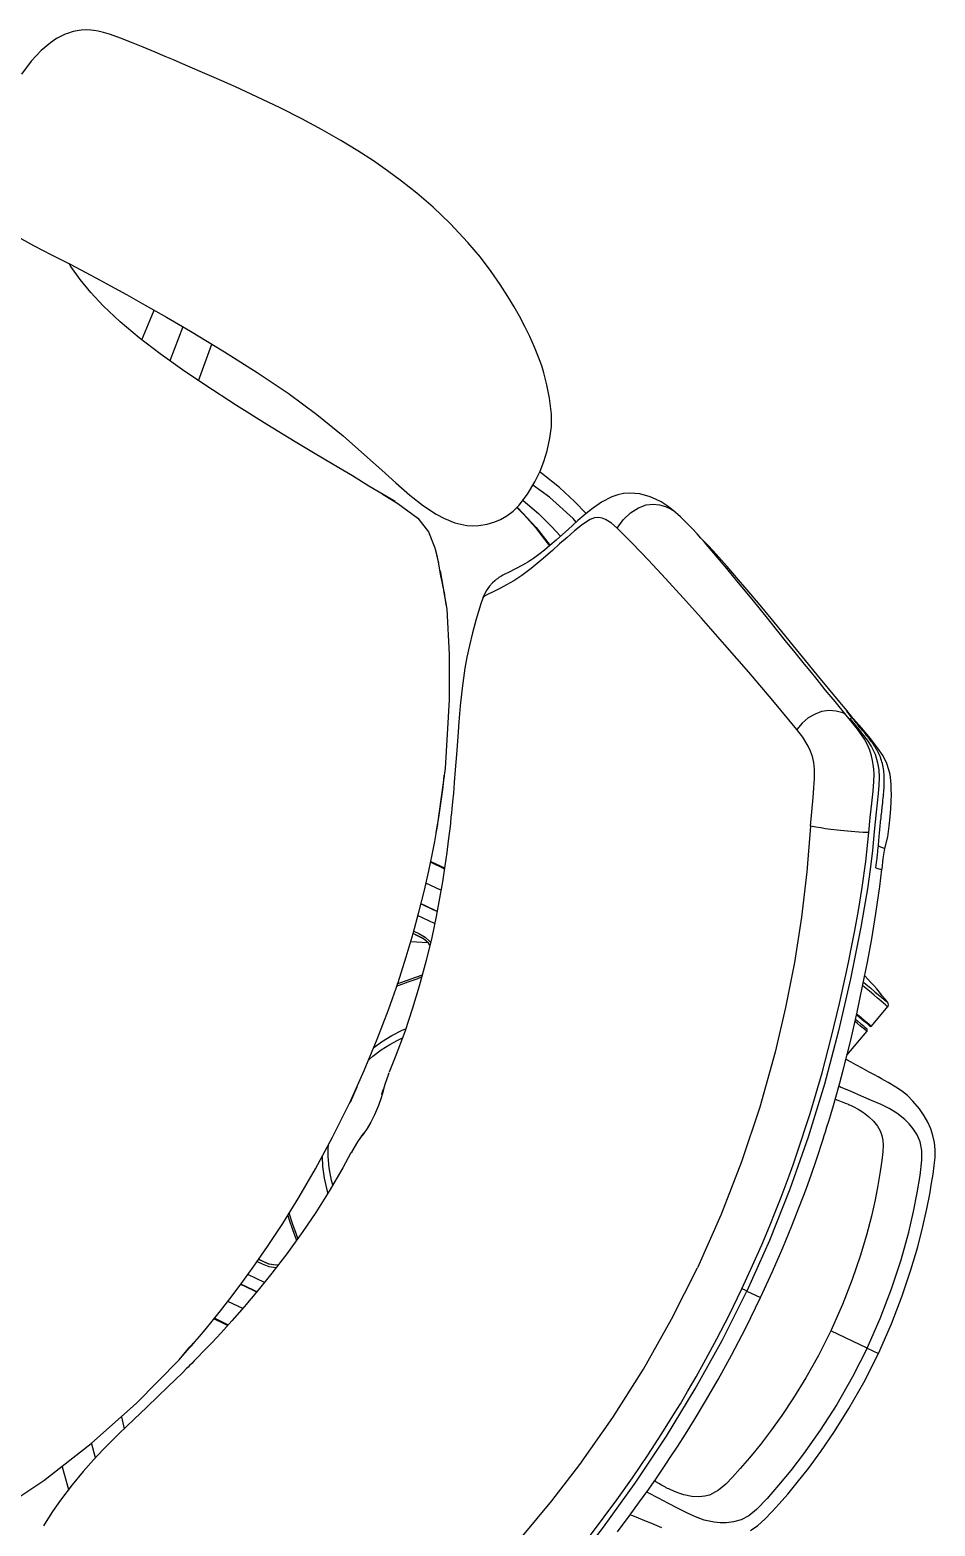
# Model space of a CAD drawing. Extents: x -15 to 8521, y -5327 to 1905.
# Drawn here: x 3525.5 to 3561.8, y -4808.3 to -4748.4 of the extents above; entities that cross this region are included whole.
import ezdxf

# ---------------------------------------------------------------- set-up
doc = ezdxf.new("R2010")
doc.units = 0
doc.layers.add('AR-MOB', color=2, linetype='Continuous')

# ---------------------------------------------------------------- blocks, each defined once
blk = doc.blocks.new('CAD-GIR-TELA')
at = {"color": 1, "linetype": 'Continuous'}
for p, q in [((0.00179, 0.42932), (0.00179, 0.43425)), ((0.00179, 0.42932), (0.00179, 0.41326)), ((-0.1154, 0.37563), (-0.12524, 0.37821)), ((0.00179, 0.376), (0.00179, 0.38211)), ((-0.11273, 0.37491), (-0.11273, 0.37491)), ((-0.10075, 0.37176), (-0.11273, 0.37491)), ((-0.10075, 0.37176), (-0.11273, 0.37491)), ((-0.19642, 0.34205), (-0.19731, 0.34175)), ((-0.22501, 0.31288), (-0.22432, 0.31459)), ((-0.22489, 0.31313), (-0.22501, 0.31288)), ((-0.22432, 0.31459), (-0.22414, 0.31506)), ((0.01881, 0.20926), (0.01954, 0.20924)), ((-0.07766, 0.20012), (-0.07766, 0.1926)), ((-0.06959, 0.20102), (-0.06697, 0.19456)), ((-0.00512, 0.19998), (0.00158, 0.20021)), ((0.08124, 0.20011), (0.08124, 0.19271)), ((-0.09086, 0.19667), (-0.09086, 0.19005)), ((0.09444, 0.19667), (0.09444, 0.19006)), ((0.15439, 0.17139), (0.1582, 0.17445)), ((0.17361, 0.169), (0.16891, 0.16504)), ((0.18267, 0.15845), (0.18977, 0.1647)), ((-0.25037, 0.00687), (-0.23588, 0.00789))]:
    blk.add_line(p, q, dxfattribs=at)
at = {"color": 1, "linetype": 'Continuous', "flags": 128}
for points in [[(0.00179, 0.4343), (-0.01117, 0.43394), (-0.02316, 0.43301), (-0.03398, 0.43172), (-0.04353, 0.43022), (-0.05178, 0.42863), (-0.05876, 0.42704), (-0.0646, 0.42555), (-0.06888, 0.42436), (-0.07248, 0.42331), (-0.07571, 0.42229), (-0.07878, 0.42117), (-0.08161, 0.41986), (-0.08414, 0.41834), (-0.08639, 0.41663), (-0.08845, 0.4147), (-0.09032, 0.41253), (-0.09206, 0.4101), (-0.09374, 0.40725), (-0.09543, 0.40353), (-0.09641, 0.40057), (-0.09712, 0.39763), (-0.09756, 0.39494), (-0.09792, 0.39132), (-0.09803, 0.38973), (-0.09811, 0.38836), (-0.0982, 0.38679), (-0.0983, 0.38516), (-0.09844, 0.38276), (-0.09861, 0.37959), (-0.09878, 0.3766), (-0.09891, 0.37455), (-0.09903, 0.37258), (-0.09906, 0.3721)], [(0.10264, 0.37213), (0.10259, 0.3731), (0.10243, 0.3756), (0.10227, 0.37832), (0.1021, 0.38131), (0.10197, 0.38368), (0.10186, 0.3856)], [(0.08773, 0.41834), (0.08465, 0.42013), (0.08116, 0.42164), (0.07737, 0.42291), (0.07324, 0.42414), (0.06818, 0.42555), (0.06235, 0.42704), (0.05536, 0.42863), (0.04711, 0.43022), (0.03756, 0.43172), (0.02674, 0.43301), (0.01475, 0.43394), (0.00179, 0.4343)], [(0.00179, 0.42932), (-0.01111, 0.42896), (-0.02378, 0.42795), (-0.03595, 0.42641), (-0.04733, 0.42444), (-0.05554, 0.42266), (-0.06301, 0.42076), (-0.06972, 0.41886), (-0.07555, 0.41693), (-0.07911, 0.41517), (-0.08187, 0.41308), (-0.08394, 0.41076), (-0.08546, 0.40835), (-0.08657, 0.406), (-0.08739, 0.4038), (-0.08834, 0.39981), (-0.08866, 0.39616), (-0.08869, 0.39266), (-0.08859, 0.38844), (-0.08843, 0.38412), (-0.08825, 0.3796), (-0.08808, 0.3749), (-0.08807, 0.37418)], [(0.00179, 0.42932), (0.01469, 0.42896), (0.02736, 0.42795), (0.03953, 0.42641), (0.05091, 0.42444), (0.05912, 0.42266), (0.06659, 0.42076), (0.0733, 0.41886), (0.07913, 0.41693), (0.0827, 0.41517), (0.08545, 0.41308), (0.08752, 0.41076), (0.08904, 0.40835), (0.09015, 0.406), (0.09097, 0.4038), (0.09192, 0.39981), (0.09224, 0.39616), (0.09227, 0.39266), (0.09218, 0.38844), (0.09201, 0.38412), (0.09183, 0.3796), (0.09167, 0.3749), (0.09165, 0.37417)], [(-0.08273, 0.37509), (-0.08281, 0.37619), (-0.08291, 0.37767), (-0.08301, 0.37905), (-0.08309, 0.37993), (-0.08313, 0.38061), (-0.08315, 0.381), (-0.08315, 0.3813), (-0.08315, 0.38191), (-0.08314, 0.38279), (-0.08305, 0.38509), (-0.08277, 0.38759), (-0.08223, 0.39012), (-0.08138, 0.39264), (-0.08028, 0.39492), (-0.07897, 0.39678), (-0.07757, 0.39819), (-0.07596, 0.39939), (-0.07433, 0.40033), (-0.07194, 0.40137), (-0.06862, 0.4025), (-0.06428, 0.4038), (-0.05884, 0.40531), (-0.05321, 0.40674), (-0.0466, 0.40822), (-0.03893, 0.40967), (-0.03021, 0.41101), (-0.02046, 0.41213), (-0.00974, 0.41292), (0.00179, 0.41322)], [(0.00179, 0.41322), (0.01277, 0.41295), (0.02301, 0.41223), (0.0324, 0.41119), (0.04086, 0.40995), (0.04836, 0.40859), (0.05491, 0.40718), (0.06158, 0.40554), (0.06705, 0.40403), (0.07146, 0.40273), (0.07527, 0.40147), (0.07869, 0.39991), (0.08198, 0.39741), (0.08321, 0.39593), (0.08439, 0.39394), (0.08546, 0.3913), (0.08626, 0.38816), (0.0865, 0.38648), (0.08664, 0.38495), (0.08673, 0.38252), (0.08673, 0.38169), (0.08673, 0.3811), (0.08671, 0.38057), (0.08668, 0.38015), (0.08663, 0.3796), (0.08654, 0.37839), (0.08645, 0.37708), (0.08636, 0.37577), (0.08631, 0.37509)], [(0.00179, 0.38211), (-0.00968, 0.38198), (-0.02012, 0.38164), (-0.02954, 0.38115), (-0.03792, 0.38056), (-0.04528, 0.37993), (-0.05161, 0.37931), (-0.05691, 0.37872), (-0.06071, 0.37827), (-0.06373, 0.37789), (-0.06624, 0.37756), (-0.06778, 0.37735), (-0.06935, 0.37714), (-0.07132, 0.37686), (-0.07369, 0.37651), (-0.07646, 0.37609), (-0.08023, 0.3755), (-0.08455, 0.37479), (-0.08942, 0.37394), (-0.09469, 0.37297), (-0.10678, 0.37056), (-0.11802, 0.36808), (-0.12836, 0.36563), (-0.13783, 0.36326), (-0.14706, 0.3608), (-0.15687, 0.35804), (-0.1674, 0.3548), (-0.17403, 0.35256)], [(-0.12993, 0.3653), (-0.12961, 0.36653), (-0.12898, 0.3689), (-0.12842, 0.37103), (-0.12793, 0.3729), (-0.12752, 0.37447), (-0.12719, 0.37574), (-0.12694, 0.37668), (-0.12678, 0.37728), (-0.12671, 0.37754), (-0.12671, 0.37755)], [(-0.12524, 0.37821), (-0.12525, 0.37817), (-0.12534, 0.37782), (-0.12552, 0.37713), (-0.12579, 0.37611), (-0.12614, 0.37477), (-0.12658, 0.37312), (-0.12708, 0.37118), (-0.12766, 0.36898), (-0.1283, 0.36654), (-0.12853, 0.36566)], [(0.11102, 0.37042), (0.10328, 0.37201), (0.09635, 0.37333), (0.09021, 0.37443), (0.08489, 0.37533), (0.0821, 0.37577), (0.07876, 0.37629), (0.07464, 0.3769), (0.06973, 0.37758), (0.06402, 0.3783), (0.05753, 0.37906), (0.04868, 0.37995), (0.03868, 0.38078), (0.02753, 0.38146), (0.01523, 0.38194), (0.00179, 0.38211)], [(-0.22304, 0.315), (-0.22226, 0.31666), (-0.22093, 0.31947), (-0.21957, 0.32228), (-0.2181, 0.32509), (-0.21645, 0.32778), (-0.21436, 0.33038), (-0.21172, 0.33277), (-0.20937, 0.33438), (-0.20672, 0.33584), (-0.20382, 0.33713), (-0.20078, 0.33828), (-0.19359, 0.34072), (-0.18635, 0.34332), (-0.17912, 0.34592), (-0.17179, 0.34836), (-0.16442, 0.35065), (-0.15696, 0.35281), (-0.14944, 0.35487), (-0.12888, 0.36), (-0.10808, 0.3646), (-0.08634, 0.36864), (-0.06444, 0.37184), (-0.04243, 0.37415), (-0.02034, 0.37553), (0.00179, 0.376)], [(0.00179, 0.37382), (-0.00844, 0.37373), (-0.01754, 0.37348), (-0.02551, 0.37313), (-0.03235, 0.37273), (-0.03806, 0.37233), (-0.04269, 0.37196), (-0.04722, 0.37156), (-0.0518, 0.37111), (-0.05643, 0.37062), (-0.07326, 0.36849), (-0.09008, 0.36582), (-0.10428, 0.36318), (-0.1182, 0.36025), (-0.13084, 0.35734), (-0.13515, 0.35631), (-0.14059, 0.35496), (-0.14721, 0.35327), (-0.15499, 0.35118), (-0.16392, 0.34862), (-0.17394, 0.34546), (-0.18504, 0.34155)], [(-0.11731, 0.36836), (-0.11725, 0.3686), (-0.11674, 0.37053), (-0.11631, 0.37218), (-0.11596, 0.37353), (-0.11569, 0.37455), (-0.11551, 0.37524), (-0.11541, 0.37558), (-0.1154, 0.37563)], [(-0.11513, 0.37515), (-0.11515, 0.37505), (-0.11527, 0.37461), (-0.11548, 0.37382), (-0.11577, 0.3727), (-0.11616, 0.37124), (-0.11662, 0.36949), (-0.11689, 0.36845)], [(-0.11513, 0.36883), (-0.1149, 0.3697), (-0.11448, 0.37128), (-0.11415, 0.37256), (-0.1139, 0.3735), (-0.11374, 0.3741), (-0.11367, 0.37436)], [(-0.11273, 0.37491), (-0.1128, 0.37465), (-0.11296, 0.37403), (-0.11322, 0.37306), (-0.11356, 0.37175), (-0.11399, 0.37013), (-0.11429, 0.36896)], [(-0.11273, 0.37491), (-0.11288, 0.37494), (-0.11303, 0.37493), (-0.11318, 0.3749), (-0.11332, 0.37483), (-0.11344, 0.37474), (-0.11354, 0.37463), (-0.11362, 0.3745), (-0.11367, 0.37436)], [(0.00179, 0.376), (0.00179, 0.37493), (0.00179, 0.37455), (0.00179, 0.37425), (0.00179, 0.37402), (0.00179, 0.37387), (0.00179, 0.37382)], [(0.22662, 0.315), (0.22585, 0.31666), (0.22168, 0.32509), (0.22003, 0.32778), (0.21794, 0.33038), (0.2153, 0.33277), (0.21295, 0.33438), (0.2103, 0.33584), (0.2074, 0.33713), (0.20436, 0.33828), (0.19796, 0.34045), (0.19145, 0.34277), (0.17854, 0.34733), (0.1654, 0.35142), (0.14759, 0.35628), (0.12964, 0.36066), (0.11167, 0.3646), (0.08992, 0.36864), (0.06802, 0.37184), (0.04601, 0.37415), (0.02392, 0.37553), (0.00179, 0.376)], [(0.18862, 0.34155), (0.17898, 0.34497), (0.17035, 0.34775), (0.16273, 0.35001), (0.15615, 0.35184), (0.15063, 0.35331), (0.14614, 0.35447), (0.14174, 0.35557), (0.13728, 0.35666), (0.13276, 0.35774), (0.11622, 0.36146), (0.09953, 0.36478), (0.08886, 0.36664), (0.07815, 0.3683), (0.06785, 0.36969), (0.0583, 0.37081), (0.05389, 0.37126), (0.0483, 0.37179), (0.04148, 0.37235), (0.03341, 0.37289), (0.02411, 0.37336), (0.01357, 0.3737), (0.00179, 0.37382)], [(-0.17729, 0.3194), (-0.16016, 0.32589), (-0.14282, 0.33178), (-0.12524, 0.3369), (-0.10748, 0.34142), (-0.08955, 0.3453), (-0.06693, 0.34918), (-0.04413, 0.35194), (-0.0212, 0.35359), (0.00179, 0.35413)], [(0.18088, 0.3194), (0.16374, 0.32589), (0.14641, 0.33178), (0.12882, 0.3369), (0.11106, 0.34142), (0.09313, 0.3453), (0.07052, 0.34918), (0.04771, 0.35194), (0.02478, 0.35359), (0.00179, 0.35413)], [(-0.18195, 0.35014), (-0.18662, 0.34913), (-0.19071, 0.3478), (-0.1943, 0.34654), (-0.19743, 0.34536), (-0.20007, 0.34429), (-0.20269, 0.34314), (-0.20458, 0.34223), (-0.20613, 0.34142), (-0.20746, 0.34066), (-0.20856, 0.33997), (-0.20958, 0.33928), (-0.21112, 0.33807), (-0.21307, 0.3362), (-0.21515, 0.33357), (-0.21717, 0.33016), (-0.21929, 0.32599), (-0.2216, 0.3209)], [(-0.18178, 0.3473), (-0.18189, 0.34854), (-0.18194, 0.34933), (-0.18197, 0.34979), (-0.18197, 0.35004), (-0.18194, 0.35006)], [(-0.17404, 0.3526), (-0.17797, 0.35116), (-0.18195, 0.35014)], [(-0.18019, 0.34787), (-0.18099, 0.34758), (-0.18178, 0.3473)], [(-0.17861, 0.34842), (-0.1794, 0.34815), (-0.18019, 0.34787)], [(-0.17542, 0.34952), (-0.17701, 0.34897), (-0.17861, 0.34842)], [(-0.17343, 0.35018), (-0.17442, 0.34985), (-0.17542, 0.34952)], [(-0.17343, 0.35018), (-0.17354, 0.35137), (-0.17367, 0.35204), (-0.1738, 0.35241), (-0.17394, 0.35259), (-0.17404, 0.35257)], [(-0.18504, 0.34155), (-0.1907, 0.33949), (-0.19608, 0.33765), (-0.20067, 0.33608), (-0.20429, 0.33468), (-0.20689, 0.33348), (-0.20878, 0.33247), (-0.21038, 0.33148), (-0.21174, 0.33054), (-0.2132, 0.32938), (-0.21496, 0.32774), (-0.21666, 0.32579), (-0.21798, 0.32397), (-0.21912, 0.32212), (-0.22043, 0.31971), (-0.22191, 0.31673), (-0.22357, 0.31322)], [(-0.19731, 0.34175), (-0.19819, 0.34145), (-0.19906, 0.34115)], [(-0.19554, 0.34235), (-0.19598, 0.3422), (-0.19642, 0.34205)], [(-0.19382, 0.34294), (-0.19468, 0.34265), (-0.19554, 0.34235)], [(-0.19298, 0.34323), (-0.1934, 0.34309), (-0.19382, 0.34294)], [(-0.19165, 0.3437), (-0.19232, 0.34347), (-0.19298, 0.34323)], [(-0.19033, 0.34418), (-0.19099, 0.34394), (-0.19165, 0.3437)], [(-0.18898, 0.34466), (-0.18965, 0.34442), (-0.19033, 0.34418)], [(-0.18766, 0.34515), (-0.18832, 0.34491), (-0.18898, 0.34466)], [(-0.1863, 0.34565), (-0.18699, 0.3454), (-0.18766, 0.34515)], [(-0.18496, 0.34615), (-0.18563, 0.3459), (-0.1863, 0.34565)], [(-0.18503, 0.34155), (-0.18503, 0.34155), (-0.18485, 0.34133), (-0.18457, 0.34079), (-0.18402, 0.33952), (-0.18336, 0.33786), (-0.1823, 0.33505), (-0.1813, 0.33229), (-0.18039, 0.3297), (-0.17961, 0.32734), (-0.17895, 0.32526), (-0.17839, 0.32338), (-0.17786, 0.3215), (-0.17729, 0.3194)], [(-0.18338, 0.34673), (-0.18417, 0.34644), (-0.18496, 0.34615)], [(-0.18178, 0.3473), (-0.18258, 0.34701), (-0.18338, 0.34673)], [(-0.21123, 0.33542), (-0.2115, 0.33522), (-0.21177, 0.33502)], [(-0.20828, 0.3373), (-0.20981, 0.33639), (-0.21123, 0.33542)], [(-0.20764, 0.33765), (-0.20796, 0.33748), (-0.20828, 0.3373)], [(-0.20698, 0.33798), (-0.20731, 0.33782), (-0.20764, 0.33765)], [(-0.20628, 0.33832), (-0.20663, 0.33815), (-0.20698, 0.33798)], [(-0.20558, 0.33864), (-0.20593, 0.33848), (-0.20628, 0.33832)], [(-0.20491, 0.33894), (-0.20525, 0.33879), (-0.20558, 0.33864)], [(-0.20423, 0.33923), (-0.20457, 0.33908), (-0.20491, 0.33894)], [(-0.20382, 0.3394), (-0.20403, 0.33931), (-0.20423, 0.33923)], [(-0.2034, 0.33956), (-0.20361, 0.33948), (-0.20382, 0.3394)], [(-0.20297, 0.33973), (-0.20318, 0.33965), (-0.2034, 0.33956)], [(-0.20254, 0.3399), (-0.20276, 0.33981), (-0.20297, 0.33973)], [(-0.20167, 0.34022), (-0.20211, 0.34006), (-0.20254, 0.3399)], [(-0.2008, 0.34054), (-0.20123, 0.34039), (-0.20167, 0.34023)], [(-0.19906, 0.34115), (-0.19993, 0.34085), (-0.2008, 0.34054)], [(-0.21688, 0.32936), (-0.21696, 0.32924), (-0.21703, 0.32911)], [(-0.21673, 0.32959), (-0.21681, 0.32947), (-0.21688, 0.32936)], [(-0.21656, 0.32985), (-0.21665, 0.32972), (-0.21673, 0.32959)], [(-0.21639, 0.33011), (-0.21648, 0.32998), (-0.21656, 0.32985)], [(-0.21619, 0.3304), (-0.21629, 0.33026), (-0.21639, 0.33011)], [(-0.21599, 0.33069), (-0.21609, 0.33054), (-0.21619, 0.3304)], [(-0.21577, 0.33097), (-0.21588, 0.33083), (-0.21599, 0.33069)], [(-0.21556, 0.33125), (-0.21567, 0.33111), (-0.21577, 0.33097)], [(-0.21535, 0.33152), (-0.21545, 0.33139), (-0.21556, 0.33125)], [(-0.21514, 0.33177), (-0.21525, 0.33165), (-0.21535, 0.33152)], [(-0.21493, 0.33203), (-0.21504, 0.3319), (-0.21514, 0.33177)], [(-0.21471, 0.33228), (-0.21482, 0.33215), (-0.21493, 0.33203)], [(-0.21421, 0.33281), (-0.21447, 0.33255), (-0.21471, 0.33228)], [(-0.21369, 0.33334), (-0.21396, 0.33308), (-0.21421, 0.33281)], [(-0.21276, 0.3342), (-0.21324, 0.33377), (-0.21369, 0.33334)], [(-0.21177, 0.33502), (-0.21228, 0.33461), (-0.21276, 0.3342)], [(-0.21992, 0.3237), (-0.22018, 0.32318), (-0.22042, 0.32267)], [(-0.2194, 0.32475), (-0.21966, 0.32423), (-0.21992, 0.3237)], [(-0.21884, 0.32586), (-0.21912, 0.32531), (-0.2194, 0.32475)], [(-0.21828, 0.32693), (-0.21856, 0.3264), (-0.21884, 0.32586)], [(-0.218, 0.32745), (-0.21814, 0.32719), (-0.21828, 0.32693)], [(-0.21772, 0.32796), (-0.21786, 0.3277), (-0.218, 0.32745)], [(-0.21755, 0.32824), (-0.21764, 0.3281), (-0.21772, 0.32796)], [(-0.21739, 0.32852), (-0.21747, 0.32838), (-0.21755, 0.32824)], [(-0.21721, 0.32882), (-0.2173, 0.32867), (-0.21739, 0.32852)], [(-0.21703, 0.32911), (-0.21712, 0.32897), (-0.21721, 0.32882)], [(-0.2216, 0.3209), (-0.22285, 0.31797), (-0.22416, 0.31507)], [(-0.22255, 0.31816), (-0.22279, 0.31765), (-0.22303, 0.31714)], [(-0.22199, 0.31935), (-0.22227, 0.31875), (-0.22255, 0.31816)], [(-0.22157, 0.32089), (-0.22178, 0.32047), (-0.22199, 0.31935)], [(-0.22145, 0.32051), (-0.22172, 0.31993), (-0.22199, 0.31935)], [(-0.22094, 0.32159), (-0.22119, 0.32106), (-0.22145, 0.32051)], [(-0.22042, 0.32267), (-0.22068, 0.32213), (-0.22094, 0.32159)], [(-0.17729, 0.3194), (-0.18268, 0.31735), (-0.18811, 0.31536), (-0.19172, 0.31404), (-0.19526, 0.31263), (-0.1986, 0.31103), (-0.20085, 0.30965), (-0.20281, 0.30813), (-0.20447, 0.30651), (-0.20588, 0.30483), (-0.20814, 0.30136), (-0.20998, 0.29784)], [(-0.22356, 0.31324), (-0.22658, 0.30688), (-0.2292, 0.30134), (-0.23146, 0.2966), (-0.23336, 0.29264), (-0.2349, 0.28943), (-0.2375, 0.28404), (-0.24013, 0.2786), (-0.24483, 0.26888), (-0.24938, 0.25943), (-0.25306, 0.25166), (-0.2566, 0.24404), (-0.25998, 0.23657), (-0.26092, 0.23445), (-0.26182, 0.23239), (-0.26268, 0.23037), (-0.26355, 0.22829), (-0.26457, 0.22577), (-0.26571, 0.22279), (-0.2669, 0.21935), (-0.26802, 0.21546)], [(-0.22439, 0.31462), (-0.22522, 0.31285), (-0.22762, 0.30772), (-0.23017, 0.30228), (-0.23316, 0.29593), (-0.23632, 0.28923), (-0.23962, 0.28229), (-0.24275, 0.27568), (-0.24565, 0.26953), (-0.249, 0.26235), (-0.25198, 0.25585), (-0.25462, 0.25), (-0.25693, 0.24476), (-0.25892, 0.24009), (-0.26022, 0.23695), (-0.26137, 0.23402), (-0.26237, 0.2313), (-0.26278, 0.23012)], [(-0.2235, 0.31613), (-0.22419, 0.31463), (-0.22489, 0.31313)], [(-0.2235, 0.31321), (-0.22371, 0.31278), (-0.22378, 0.31162), (-0.2233, 0.30899), (-0.22234, 0.30632), (-0.22062, 0.30369), (-0.21864, 0.30178), (-0.21608, 0.30003), (-0.21313, 0.29865), (-0.20998, 0.29784)], [(-0.22303, 0.31714), (-0.22326, 0.31663), (-0.2235, 0.31613)], [(-0.20998, 0.29784), (-0.2163, 0.28421), (-0.22239, 0.27069), (-0.22827, 0.25736), (-0.23388, 0.24433), (-0.23808, 0.23421), (-0.24201, 0.22446), (-0.24569, 0.21517), (-0.24908, 0.20643), (-0.25197, 0.19833)], [(-0.26798, 0.2156), (-0.26864, 0.21257), (-0.26897, 0.20978), (-0.26906, 0.20723), (-0.26897, 0.20495), (-0.26826, 0.20067), (-0.26683, 0.19689), (-0.26559, 0.19479), (-0.26416, 0.19294), (-0.26232, 0.19107), (-0.25868, 0.18831), (-0.25428, 0.18578), (-0.25096, 0.18418), (-0.24801, 0.18288), (-0.24552, 0.18183), (-0.24309, 0.18083), (-0.24031, 0.17967), (-0.23724, 0.17838), (-0.23418, 0.17705), (-0.23162, 0.17588), (-0.22954, 0.17485), (-0.22789, 0.17397), (-0.22671, 0.17331), (-0.22586, 0.17281), (-0.22521, 0.17241), (-0.22439, 0.17189), (-0.22343, 0.17126), (-0.22238, 0.17053), (-0.21984, 0.16865), (-0.21739, 0.16671), (-0.21631, 0.16587), (-0.21537, 0.16516), (-0.21456, 0.16459), (-0.21382, 0.16412), (-0.21314, 0.16372), (-0.21261, 0.16344), (-0.21195, 0.16312), (-0.21081, 0.16266), (-0.20913, 0.16215), (-0.20684, 0.16177), (-0.20382, 0.16177)], [(-0.25197, 0.19833), (-0.25603, 0.19911), (-0.25978, 0.20062), (-0.26297, 0.20262), (-0.26534, 0.20489), (-0.26686, 0.20727), (-0.26771, 0.20973), (-0.26809, 0.21222), (-0.26814, 0.21467), (-0.26796, 0.21545)], [(-0.01536, 0.20922), (-0.01095, 0.20964), (-0.00669, 0.2103)], [(-0.00689, 0.21026), (-0.00712, 0.21023), (-0.00869, 0.21), (-0.00903, 0.20998)], [(-0.00902, 0.20995), (-0.00818, 0.21019), (-0.00546, 0.21069), (-0.00219, 0.21102), (0.00179, 0.21115)], [(0.00179, 0.21115), (0.00514, 0.21106), (0.00804, 0.21081), (0.01057, 0.21042), (0.0124, 0.20998)], [(0.01027, 0.2103), (0.01453, 0.20964), (0.01895, 0.20922)], [(0.01062, 0.21025), (0.01162, 0.21009), (0.0124, 0.21001)], [(-0.20367, 0.16184), (-0.20127, 0.1621), (-0.19497, 0.163), (-0.18931, 0.16399), (-0.18419, 0.16506), (-0.17952, 0.16619), (-0.17524, 0.16735), (-0.16759, 0.16973), (-0.16085, 0.17208), (-0.15475, 0.17434), (-0.1492, 0.17645), (-0.14258, 0.17901), (-0.13685, 0.18121), (-0.13205, 0.18304), (-0.1281, 0.18452), (-0.12479, 0.18573), (-0.12216, 0.18668), (-0.12065, 0.18722), (-0.11893, 0.18782), (-0.1166, 0.18864), (-0.11361, 0.18965), (-0.10994, 0.19088), (-0.10551, 0.1923), (-0.10027, 0.19393), (-0.09411, 0.19576), (-0.08772, 0.19755), (-0.08044, 0.19945), (-0.07219, 0.20142), (-0.06289, 0.20339), (-0.05243, 0.20528), (-0.04334, 0.20664), (-0.03344, 0.20783), (-0.02265, 0.20878), (-0.01608, 0.20914)], [(-0.04943, 0.19694), (-0.05056, 0.19798), (-0.05371, 0.20108), (-0.05677, 0.20425), (-0.05704, 0.20445)], [(-0.05618, 0.2046), (-0.05451, 0.20314), (-0.05193, 0.20046), (-0.04833, 0.19705)], [(-0.02243, 0.19938), (-0.02582, 0.20117), (-0.0298, 0.20379), (-0.03355, 0.2067), (-0.03465, 0.20769)], [(-0.01688, 0.19957), (-0.01737, 0.19976), (-0.01913, 0.20053), (-0.02283, 0.20245), (-0.02633, 0.20466), (-0.02923, 0.20678), (-0.03082, 0.20807)], [(-0.01533, 0.20923), (-0.01564, 0.2092), (-0.01608, 0.2092)], [(0.01954, 0.20914), (0.02635, 0.20877), (0.03719, 0.20781), (0.04716, 0.20661), (0.0563, 0.20523), (0.06711, 0.20326), (0.0767, 0.2012), (0.08519, 0.19915), (0.09359, 0.19692), (0.1008, 0.19485), (0.10694, 0.19298), (0.11212, 0.19133), (0.11645, 0.1899), (0.11995, 0.18872), (0.12164, 0.18813), (0.12303, 0.18764), (0.12414, 0.18725), (0.12497, 0.18696), (0.12598, 0.1866), (0.12818, 0.1858), (0.13141, 0.18462), (0.13559, 0.18306), (0.14066, 0.18114), (0.14657, 0.17888), (0.1533, 0.1763), (0.16087, 0.17344), (0.16941, 0.17038), (0.17477, 0.16862), (0.1807, 0.16687), (0.18738, 0.16519), (0.19502, 0.16362), (0.20045, 0.16273), (0.20643, 0.16192), (0.20722, 0.16184)], [(0.03434, 0.20806), (0.03288, 0.20684), (0.02874, 0.20388), (0.02478, 0.20155), (0.02332, 0.20081), (0.02187, 0.20015), (0.02061, 0.19963)], [(0.02596, 0.19935), (0.0294, 0.20117), (0.03338, 0.20379), (0.03713, 0.2067), (0.03822, 0.20769)], [(0.05975, 0.2046), (0.05809, 0.20314), (0.05551, 0.20046), (0.05198, 0.19713)], [(0.05307, 0.197), (0.05414, 0.19798), (0.05729, 0.20108), (0.06035, 0.20425), (0.06061, 0.20444)], [(-0.25197, 0.19833), (-0.25274, 0.19545), (-0.2531, 0.19262), (-0.25301, 0.19122), (-0.25262, 0.18982), (-0.2518, 0.18844), (-0.25044, 0.18711), (-0.24735, 0.18518), (-0.24376, 0.18344), (-0.24005, 0.18182), (-0.23639, 0.18028), (-0.23286, 0.1788), (-0.22739, 0.17642), (-0.22259, 0.17415), (-0.21856, 0.17199), (-0.21525, 0.16997), (-0.21253, 0.16813), (-0.2103, 0.1665), (-0.20772, 0.16448), (-0.20592, 0.16301), (-0.2047, 0.16209), (-0.20389, 0.16177), (-0.20383, 0.16181)], [(0.00196, 0.2001), (-0.01248, 0.19985), (-0.02598, 0.19919), (-0.03853, 0.1982), (-0.05011, 0.19697), (-0.06072, 0.19555), (-0.07037, 0.19403), (-0.07908, 0.19246), (-0.08803, 0.19067), (-0.09572, 0.18897), (-0.10216, 0.18743), (-0.10735, 0.1861), (-0.11131, 0.18504), (-0.11404, 0.18427)], [(-0.0825, 0.19892), (-0.08252, 0.19355), (-0.08252, 0.19177)], [(-0.08239, 0.19894), (-0.0824, 0.1975), (-0.08241, 0.19179)], [(-0.07139, 0.19385), (-0.07138, 0.19611), (-0.07117, 0.19896), (-0.0703, 0.20171), (-0.07021, 0.20184)], [(-0.06902, 0.20209), (-0.06956, 0.20127), (-0.07033, 0.19857), (-0.07044, 0.19438), (-0.07045, 0.19401)], [(-0.06897, 0.2021), (-0.06951, 0.20127), (-0.07026, 0.19867), (-0.07034, 0.19596), (-0.07034, 0.19403)], [(0.11763, 0.18427), (0.11719, 0.18439), (0.11656, 0.18457), (0.11469, 0.18509), (0.11202, 0.18582), (0.10854, 0.18673), (0.10424, 0.1878), (0.09913, 0.18901), (0.0932, 0.19033), (0.08643, 0.19173), (0.07767, 0.19338), (0.06779, 0.19503), (0.05681, 0.19658), (0.04469, 0.19795), (0.03145, 0.19906), (0.01708, 0.19981), (0.00162, 0.2001)], [(0.07256, 0.20209), (0.07309, 0.20127), (0.07383, 0.19867), (0.07391, 0.19596), (0.07392, 0.19401)], [(0.07261, 0.20208), (0.07314, 0.20127), (0.07391, 0.19857), (0.07402, 0.19438), (0.07402, 0.19399)], [(0.07496, 0.19383), (0.07496, 0.19611), (0.07475, 0.19896), (0.07388, 0.20171), (0.0738, 0.20182)], [(0.08597, 0.19894), (0.08598, 0.1975), (0.08599, 0.19181)], [(0.08608, 0.19892), (0.0861, 0.19355), (0.0861, 0.19179)], [(-0.09952, 0.18806), (-0.09952, 0.19219), (-0.09952, 0.19415)], [(-0.09918, 0.18814), (-0.09918, 0.18827), (-0.0992, 0.19425)], [(0.10276, 0.18815), (0.10276, 0.18827), (0.10278, 0.19425)], [(0.1031, 0.18807), (0.1031, 0.19219), (0.1031, 0.19415)], [(-0.25199, 0.18468), (-0.25434, 0.17836), (-0.25676, 0.17053), (-0.25885, 0.16183), (-0.25903, 0.16072)], [(-0.24718, 0.18253), (-0.24791, 0.18077), (-0.25159, 0.16854), (-0.25313, 0.1605)], [(-0.20622, 0.14164), (-0.19349, 0.1506), (-0.17755, 0.15929), (-0.16104, 0.16704), (-0.13562, 0.17737), (-0.11345, 0.18426)], [(-0.1109, 0.18505), (-0.11672, 0.18345), (-0.12844, 0.1798), (-0.133, 0.17818)], [(0.12183, 0.18298), (0.1203, 0.18345), (0.11547, 0.18478)], [(0.22727, 0.11258), (0.22602, 0.12043), (0.22334, 0.12815), (0.21997, 0.1332), (0.21554, 0.13737), (0.2107, 0.14108), (0.20102, 0.14806), (0.19076, 0.15427), (0.16917, 0.16502), (0.14688, 0.17446), (0.12386, 0.18243), (0.11742, 0.18415)], [(-0.24589, 0.1595), (-0.24585, 0.15967), (-0.24372, 0.16742), (-0.24133, 0.17429), (-0.23928, 0.17924)], [(-0.24244, 0.15862), (-0.24234, 0.15895), (-0.23836, 0.16891), (-0.23425, 0.17708)], [(-0.24225, 0.15856), (-0.24092, 0.16227), (-0.23816, 0.1687), (-0.23542, 0.17424), (-0.23393, 0.17694)], [(-0.25465, -0.06799), (-0.25426, -0.06116), (-0.25399, -0.05304), (-0.25373, -0.04471), (-0.25344, -0.03753), (-0.25314, -0.03145), (-0.25286, -0.02639), (-0.2524, -0.01905), (-0.2518, -0.0105), (-0.25103, -0.00071), (-0.25007, 0.01032), (-0.24847, 0.02616), (-0.24662, 0.04151), (-0.2444, 0.05623), (-0.24167, 0.07024), (-0.23836, 0.08348), (-0.23475, 0.09601), (-0.23256, 0.10332), (-0.23039, 0.11056), (-0.22837, 0.11775), (-0.22685, 0.12454), (-0.22601, 0.13056), (-0.22586, 0.13427), (-0.22616, 0.1388), (-0.2272, 0.14353), (-0.22804, 0.1457), (-0.22918, 0.14788), (-0.23115, 0.15074), (-0.23326, 0.15306), (-0.23517, 0.15473), (-0.23746, 0.15635), (-0.2403, 0.15784), (-0.24354, 0.15903), (-0.24891, 0.16011), (-0.25458, 0.16064), (-0.2594, 0.16073), (-0.26352, 0.16047), (-0.26796, 0.15984), (-0.27306, 0.15865), (-0.27748, 0.15715), (-0.28192, 0.15507), (-0.28737, 0.1517), (-0.2918, 0.14844), (-0.29561, 0.14528), (-0.29778, 0.14326), (-0.30033, 0.14067), (-0.30325, 0.13747), (-0.30634, 0.13389), (-0.30896, 0.13067), (-0.31193, 0.12673), (-0.31437, 0.12325), (-0.31709, 0.11917), (-0.32008, 0.11437), (-0.32326, 0.10882), (-0.32654, 0.10248), (-0.32975, 0.09545), (-0.33352, 0.08585), (-0.33649, 0.07684), (-0.3388, 0.0685), (-0.34057, 0.06092), (-0.34192, 0.05414), (-0.34307, 0.04727), (-0.34406, 0.03996), (-0.34489, 0.03201), (-0.34554, 0.02343), (-0.34599, 0.01419), (-0.34622, 0.00448), (-0.34625, -0.00578), (-0.34614, -0.01527), (-0.34595, -0.02359), (-0.34577, -0.02972), (-0.3456, -0.03499), (-0.34544, -0.03943), (-0.34533, -0.04232), (-0.34519, -0.04592), (-0.34501, -0.05027), (-0.34478, -0.05548), (-0.34449, -0.06051), (-0.34414, -0.06524), (-0.34371, -0.06944), (-0.34332, -0.07228), (-0.34286, -0.07451), (-0.3424, -0.07612), (-0.34199, -0.07727), (-0.3413, -0.07885), (-0.34021, -0.08083), (-0.33836, -0.08343), (-0.33674, -0.08521), (-0.33605, -0.08587), (-0.33488, -0.08686), (-0.33299, -0.08822), (-0.33041, -0.08977), (-0.32599, -0.09178), (-0.32054, -0.09351), (-0.31417, -0.09487)], [(-0.19837, 0.14741), (-0.19947, 0.1466), (-0.20084, 0.14556), (-0.20254, 0.1443), (-0.20459, 0.14281), (-0.20901, 0.13961), (-0.21124, 0.13793), (-0.21338, 0.13617)], [(-0.19476, 0.1497), (-0.196, 0.14896), (-0.19973, 0.1464)], [(-0.22416, 0.10748), (-0.2233, 0.11483), (-0.22139, 0.12454), (-0.21826, 0.13079), (-0.21358, 0.13587), (-0.20871, 0.13983)], [(-0.22359, 0.11356), (-0.22412, 0.108), (-0.22468, 0.10142), (-0.22551, 0.09376), (-0.22638, 0.08478), (-0.22723, 0.07563), (-0.22806, 0.06714), (-0.22949, 0.0539), (-0.23106, 0.03969), (-0.23313, 0.02467), (-0.2348, 0.01403), (-0.23676, 0.00325), (-0.23897, -0.00706), (-0.24147, -0.01674), (-0.24433, -0.02561), (-0.24699, -0.03235), (-0.24989, -0.03847), (-0.25298, -0.04397), (-0.25374, -0.04516)], [(-0.23348, 0.02175), (-0.23353, 0.02175), (-0.24907, 0.02024)], [(-0.23868, -0.00582), (-0.24733, -0.0062), (-0.25148, -0.00637)]]:
    blk.add_lwpolyline(points, dxfattribs=at)
at = {"color": 1, "linetype": 'Continuous'}
for centre, radius, start, end in [((-0.01332, 0.3193), 0.12747, 152.80724, 159.1427), ((-0.12556, 0.37697), 0.00129, 75.27244, 152.80724), ((-0.1155, 0.37525), 0.000386, 345.27244, 75.27244)]:
    blk.add_arc(centre, radius, start, end, dxfattribs=at)

msp = doc.modelspace()

# ---------------------------------------------------------------- block references
at = {"layer": 'AR-MOB', "xscale": 100, "yscale": 100, "zscale": 100, "rotation": 244.652778162052}
msp.add_blockref('CAD-GIR-TELA', (3520.326, -4782.626), dxfattribs=at)

doc.saveas('drawing.dxf')
